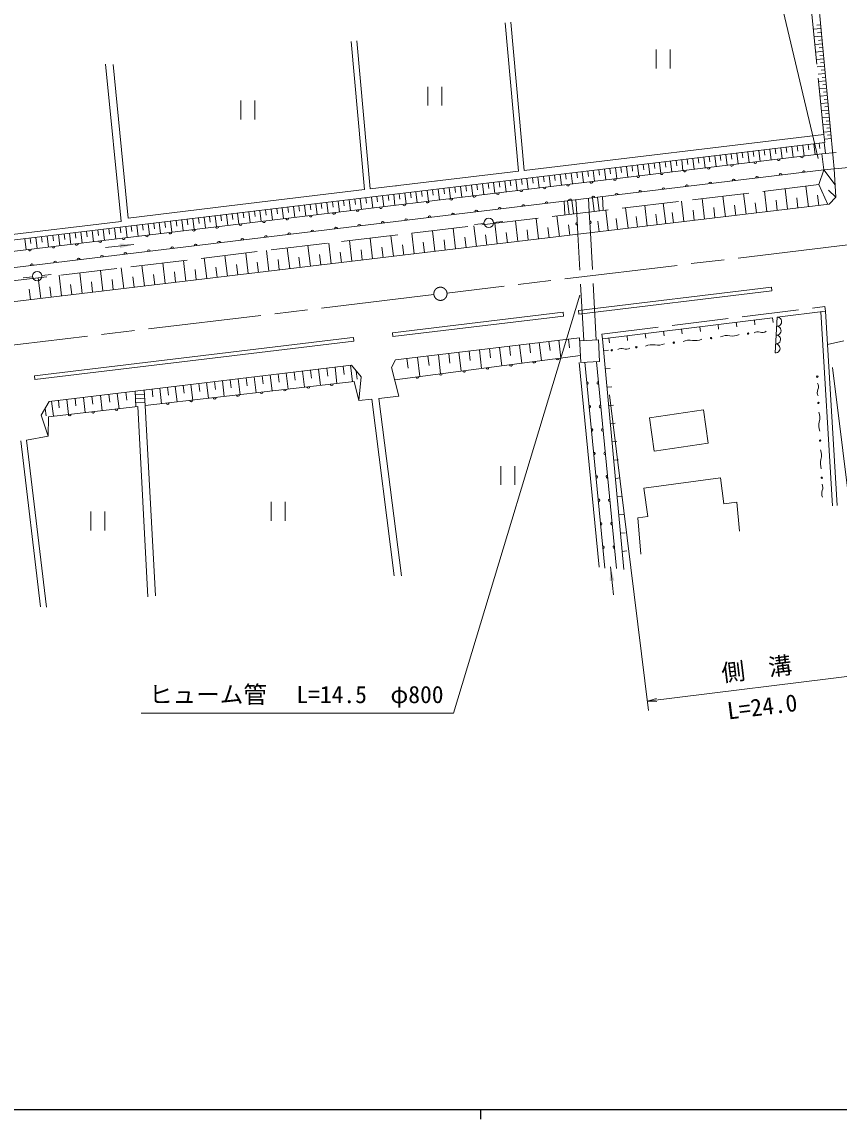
# Model space of a CAD drawing. Units: millimetres, scale not verified. Extents: x 40000 to 680000, y 20000 to 380000.
# Drawn here: x 119352 to 206036, y 204000 to 320472 of the extents above; entities that cross this region are included whole.
import ezdxf
from ezdxf.enums import TextEntityAlignment as Align

# ---------------------------------------------------------------- set-up
doc = ezdxf.new("R2010")
doc.units = ezdxf.units.MM
doc.header["$LTSCALE"] = 1000
doc.linetypes.add('CHAIN', pattern=[18.5, 12, -1.5, 3.5, -1.5])
doc.linetypes.add('DASHED', pattern=[7.5, 6, -1.5])
for name, color, linetype, lineweight in [('M-BGD', 7, 'Continuous', 13), ('M-BMK', 2, 'CHAIN', 13), ('M-STR-HTXT', 7, 'Continuous', 13), ('M-TTL-BAND', 7, 'Continuous', 25)]:
    doc.layers.add(name, color=color, linetype=linetype, lineweight=lineweight)
doc.styles.add('ＭＳ ゴシック', font='')
doc.styles.get('ＭＳ ゴシック').set_extended_font_data('MS Gothic')

# ---------------------------------------------------------------- blocks, each defined once
blk = doc.blocks.new('田')
at = {"color": 7, "linetype": 'Continuous', "lineweight": 13}
for p, q in [((-0.75, 2), (-0.75, 0)), ((0.75, 0), (0.75, 2))]:
    blk.add_line(p, q, dxfattribs=at)
blk = doc.blocks.new('filled_arrow')
at = {"color": 0, "linetype": 'Continuous', "lineweight": -2}
blk.add_solid([(7.5, 1.25), (0, 0), (7.5, -1.25)], dxfattribs=at)
blk = doc.blocks.new('open_arrow')
at = {"color": 0, "linetype": 'Continuous', "lineweight": -2}
blk.add_lwpolyline([(7.5, 1.25), (0, 0), (7.5, -1.25)], dxfattribs=at)

msp = doc.modelspace()

# ---------------------------------------------------------------- linework, layer by layer
at = {"layer": 'M-BGD', "linetype": 'DASHED'}
for p, q in [((204435, 308537), (202296, 329968)), ((213195, 307267), (204216, 306459)), ((204418, 304771), (213397, 305579)), ((203904, 303206), (204418, 304771)), ((203896, 303198), (63845, 286480)), ((178949, 286641), (178328, 297930)), ((180286, 286701), (179660, 298089)), ((180886, 287326), (204538, 290255))]:
    msp.add_line(p, q, dxfattribs=at)
at = {"layer": 'M-BGD'}
for p, q in [((205532, 304871), (203160, 329813)), ((172039, 304640), (170626, 320371)), ((172645, 304713), (171233, 320444)), ((204116, 319763), (203331, 319689)), ((204077, 320169), (203683, 320132)), ((204154, 319360), (203763, 319322)), ((155692, 302673), (154279, 318405)), ((156286, 302745), (154873, 318476)), ((204192, 318956), (203412, 318882)), ((204269, 318153), (203492, 318079)), ((204231, 318555), (203841, 318518)), ((204345, 317355), (203573, 317281)), ((204307, 317754), (203920, 317717)), ((204382, 316958), (203998, 316921)), ((129861, 299293), (128224, 316002)), ((130620, 299657), (129012, 315946)), ((204420, 316561), (203653, 316488)), ((204495, 315771), (203732, 315699)), ((204458, 316166), (204075, 316129)), ((204570, 314986), (203811, 314914)), ((204533, 315378), (204152, 315342)), ((204607, 314595), (204229, 314559)), ((204644, 314205), (203890, 314133)), ((204718, 313428), (203968, 313356)), ((204681, 313816), (204305, 313780)), ((204792, 312655), (204045, 312584)), ((204755, 313041), (204381, 313006)), ((204828, 312271), (204456, 312235)), ((204865, 311887), (204123, 311816)), ((204937, 311123), (204199, 311052)), ((204901, 311505), (204531, 311469)), ((205010, 310363), (204276, 310293)), ((204973, 310742), (204606, 310707)), ((205046, 309984), (204680, 309950)), ((205081, 309607), (204352, 309537)), ((205153, 308855), (204427, 308786)), ((205117, 309231), (204753, 309196)), ((204540, 307672), (98113, 294869)), ((204435, 308537), (172645, 304713)), ((203360, 307530), (203499, 306372)), ((203943, 307600), (204013, 307022)), ((204540, 307672), (204435, 308537)), ((204464, 307663), (204603, 306505)), ((205224, 308107), (204503, 308039)), ((205188, 308481), (204827, 308447)), ((204216, 306459), (63483, 289483)), ((193436, 306337), (193506, 305756)), ((194021, 306407), (194161, 305246)), ((194605, 306477), (194675, 305897)), ((195190, 306547), (195329, 305387)), ((195774, 306618), (195844, 306037)), ((196358, 306688), (196497, 305528)), ((196942, 306758), (197012, 306178)), ((197526, 306828), (197665, 305669)), ((198110, 306899), (198179, 306319)), ((198693, 306969), (198833, 305809)), ((199277, 307039), (199347, 306459)), ((199861, 307109), (200000, 305950)), ((200444, 307180), (200514, 306600)), ((201028, 307250), (201167, 306091)), ((201611, 307320), (201680, 306741)), ((202194, 307390), (202333, 306232)), ((202777, 307460), (202847, 306881)), ((204418, 304771), (204216, 306459)), ((184072, 305210), (184142, 304628)), ((184658, 305280), (184798, 304116)), ((185244, 305351), (185314, 304769)), ((185830, 305421), (185970, 304258)), ((186415, 305492), (186485, 304910)), ((187001, 305562), (187141, 304399)), ((187586, 305633), (187656, 305051)), ((188172, 305703), (188312, 304540)), ((188757, 305774), (188827, 305192)), ((189342, 305844), (189482, 304681)), ((189927, 305914), (189997, 305333)), ((190513, 305985), (190652, 304823)), ((191097, 306055), (191167, 305474)), ((191682, 306126), (191822, 304964)), ((192267, 306196), (192337, 305615)), ((192852, 306266), (192992, 305105)), ((204418, 304771), (63686, 287795)), ((172039, 304640), (156286, 302745)), ((174096, 304010), (174237, 302843)), ((174684, 304081), (174754, 303497)), ((175271, 304151), (175412, 302984)), ((175859, 304222), (175929, 303638)), ((176446, 304293), (176586, 303126)), ((177033, 304363), (177103, 303780)), ((177620, 304434), (177760, 303268)), ((178207, 304504), (178277, 303921)), ((178794, 304575), (178934, 303409)), ((179381, 304646), (179451, 304063)), ((179968, 304716), (180108, 303551)), ((180554, 304787), (180624, 304204)), ((181141, 304857), (181281, 303692)), ((181727, 304928), (181797, 304345)), ((182314, 304998), (182454, 303834)), ((182900, 305069), (182970, 304487)), ((183486, 305139), (183626, 303975)), ((205616, 303192), (204418, 304771)), ((205682, 301872), (205532, 304871)), ((159079, 303081), (159026, 303074)), ((163318, 303591), (163272, 303585)), ((164683, 302877), (164824, 301707)), ((165272, 302948), (165342, 302363)), ((165861, 303019), (166002, 301849)), ((166450, 303090), (166520, 302505)), ((167038, 303161), (167179, 301991)), ((167627, 303232), (167697, 302647)), ((168216, 303302), (168356, 302133)), ((168804, 303373), (168874, 302789)), ((169393, 303444), (169533, 302275)), ((169981, 303515), (170051, 302930)), ((170569, 303586), (170710, 302417)), ((171157, 303656), (171227, 303072)), ((171745, 303727), (171886, 302559)), ((172333, 303798), (172403, 303214)), ((172921, 303868), (173061, 302701)), ((173509, 303939), (173579, 303355)), ((202781, 300849), (202520, 303034)), ((204864, 301098), (203904, 303206)), ((155692, 302673), (141344, 300947)), ((154655, 301671), (154725, 301084)), ((155245, 301742), (155387, 300569)), ((155836, 301813), (155907, 301227)), ((156426, 301884), (156568, 300711)), ((157017, 301955), (157087, 301369)), ((157607, 302026), (157748, 300854)), ((158197, 302097), (158268, 301511)), ((158787, 302168), (158928, 300996)), ((159377, 302239), (159448, 301653)), ((159967, 302310), (160108, 301138)), ((160557, 302381), (160627, 301795)), ((161147, 302452), (161288, 301281)), ((161736, 302523), (161807, 301937)), ((162326, 302594), (162467, 301423)), ((162915, 302665), (162986, 302079)), ((163504, 302736), (163645, 301565)), ((164094, 302807), (164164, 302221)), ((179539, 300290), (179458, 301760)), ((180068, 300346), (179891, 301812)), ((180597, 300409), (180420, 301876)), ((181029, 300468), (180948, 301940)), ((191776, 299535), (191515, 301720)), ((193977, 299798), (193716, 301983)), ((196178, 300061), (195917, 302245)), ((198379, 300324), (198118, 302508)), ((200580, 300586), (200319, 302771)), ((201680, 300718), (201550, 301810)), ((203881, 300980), (203751, 302073)), ((205682, 301872), (204924, 302604)), ((204990, 301113), (205682, 301872)), ((204990, 301113), (64107, 284296)), ((141344, 300947), (130620, 299657)), ((145192, 300533), (145263, 299944)), ((145784, 300604), (145926, 299428)), ((146376, 300675), (146447, 300087)), ((146968, 300746), (147110, 299570)), ((147560, 300818), (147631, 300230)), ((148152, 300889), (148293, 299713)), ((148743, 300960), (148814, 300372)), ((149335, 301031), (149476, 299856)), ((149926, 301102), (149997, 300515)), ((150518, 301173), (150659, 299999)), ((151109, 301244), (151180, 300657)), ((151700, 301316), (151842, 300141)), ((152291, 301387), (152362, 300800)), ((152882, 301458), (153024, 300284)), ((153473, 301529), (153544, 300942)), ((154064, 301600), (154205, 300426)), ((176945, 299981), (176865, 301447)), ((177398, 300035), (177222, 301490)), ((177850, 300090), (177674, 301545)), ((178207, 300131), (178126, 301599)), ((181549, 298315), (181288, 300499)), ((183657, 298566), (183397, 300751)), ((185682, 298808), (185422, 300992)), ((187648, 299043), (187387, 301227)), ((189575, 299273), (189314, 301457)), ((192876, 299667), (192746, 300759)), ((195077, 299929), (194947, 301022)), ((197278, 300192), (197148, 301284)), ((199479, 300455), (199349, 301547)), ((130620, 299657), (130617, 299657)), ((135705, 299391), (135776, 298802)), ((136299, 299463), (136441, 298283)), ((136892, 299534), (136963, 298945)), ((137486, 299606), (137628, 298427)), ((138079, 299677), (138150, 299088)), ((138672, 299748), (138814, 298570)), ((139266, 299820), (139336, 299231)), ((139859, 299891), (140000, 298713)), ((140452, 299962), (140522, 299373)), ((141045, 300034), (141186, 298856)), ((141637, 300105), (141708, 299516)), ((142230, 300176), (142372, 298999)), ((142823, 300248), (142893, 299659)), ((143415, 300319), (143557, 299142)), ((144007, 300390), (144078, 299802)), ((144600, 300461), (144741, 299285)), ((171966, 297171), (171705, 299355)), ((174167, 297433), (173906, 299618)), ((176368, 297696), (176108, 299881)), ((178328, 297930), (178207, 300131)), ((179660, 298089), (179539, 300290)), ((182519, 298430), (182381, 299588)), ((184640, 298684), (184506, 299809)), ((186724, 298932), (186591, 300049)), ((188474, 299141), (188344, 300234)), ((190675, 299404), (190545, 300496)), ((129861, 299293), (116366, 297669)), ((125599, 298176), (125741, 296993)), ((126194, 298247), (126266, 297656)), ((126790, 298319), (126932, 297136)), ((127385, 298390), (127456, 297799)), ((127980, 298462), (128122, 297280)), ((128574, 298534), (128645, 297943)), ((129169, 298605), (129311, 297423)), ((129764, 298677), (129835, 298086)), ((130358, 298748), (130500, 297567)), ((130953, 298820), (131024, 298229)), ((131547, 298891), (131689, 297710)), ((132141, 298963), (132212, 298372)), ((132736, 299034), (132878, 297854)), ((133330, 299106), (133401, 298515)), ((133924, 299177), (134066, 297997)), ((134518, 299249), (134589, 298659)), ((135112, 299320), (135253, 298140)), ((163162, 296120), (162901, 298304)), ((165363, 296383), (165102, 298567)), ((167564, 296645), (167303, 298830)), ((168373, 299080), (167378, 298976)), ((169367, 299185), (170362, 299289)), ((169765, 296908), (169504, 299092)), ((173067, 297302), (172936, 298394)), ((175268, 297565), (175137, 298657)), ((177469, 297828), (177338, 298920)), ((180590, 298200), (180456, 299328)), ((119642, 297459), (119784, 296274)), ((120238, 297531), (120309, 296938)), ((120834, 297602), (120976, 296418)), ((121430, 297674), (121501, 297082)), ((122026, 297746), (122168, 296562)), ((122622, 297817), (122693, 297226)), ((123217, 297889), (123360, 296706)), ((123813, 297961), (123884, 297369)), ((124408, 298032), (124551, 296849)), ((125004, 298104), (125075, 297513)), ((154358, 295069), (154097, 297253)), ((156559, 295332), (156298, 297516)), ((158760, 295594), (158499, 297779)), ((160961, 295857), (160700, 298042)), ((162062, 295988), (161931, 297081)), ((164263, 296251), (164132, 297343)), ((166464, 296514), (166333, 297606)), ((168665, 296777), (168534, 297869)), ((170866, 297039), (170735, 298132)), ((131216, 296854), (128233, 296534)), ((143353, 293755), (143092, 295940)), ((145554, 294018), (145293, 296202)), ((147755, 294281), (147494, 296465)), ((149956, 294543), (149695, 296728)), ((152157, 294806), (151896, 296991)), ((153257, 294937), (153127, 296030)), ((155458, 295200), (155328, 296292)), ((157659, 295463), (157529, 296555)), ((159861, 295726), (159730, 296818)), ((134549, 292704), (134288, 294889)), ((136750, 292967), (136489, 295151)), ((138951, 293230), (138690, 295414)), ((141152, 293492), (140891, 295677)), ((142252, 293624), (142122, 294716)), ((144453, 293886), (144323, 294979)), ((146654, 294149), (146524, 295241)), ((148855, 294412), (148725, 295504)), ((151056, 294675), (150926, 295767)), ((121465, 293548), (122458, 293670)), ((123543, 291390), (123283, 293575)), ((125744, 291653), (125484, 293838)), ((127946, 291916), (127685, 294100)), ((130147, 292179), (129886, 294363)), ((132348, 292441), (132087, 294626)), ((133448, 292573), (133318, 293665)), ((135649, 292836), (135519, 293928)), ((137850, 293098), (137720, 294191)), ((140051, 293361), (139921, 294453)), ((120473, 293426), (119480, 293304)), ((121342, 291128), (121082, 293312)), ((122443, 291259), (122313, 292351)), ((124644, 291522), (124514, 292614)), ((126845, 291785), (126715, 292877)), ((129046, 292047), (128916, 293140)), ((131247, 292310), (131117, 293402)), ((120242, 290996), (120112, 292089)), ((198866, 292309), (178400, 289848)), ((198914, 291912), (178447, 289451)), ((198866, 292309), (198914, 291912)), ((204599, 289758), (204538, 290255)), ((176752, 289650), (158649, 287473)), ((176799, 289252), (158697, 287076)), ((176752, 289650), (176799, 289252)), ((178400, 289848), (178447, 289451)), ((180947, 286830), (198985, 289063)), ((198985, 289063), (199047, 288567)), ((199471, 289123), (199249, 285338)), ((199471, 289123), (204599, 289758)), ((204102, 289697), (205330, 269089)), ((204599, 289758), (205829, 269119)), ((189336, 287869), (189398, 287372)), ((191266, 288108), (191328, 287611)), ((193196, 288347), (193257, 287850)), ((195126, 288585), (195187, 288089)), ((197056, 288824), (197117, 288328)), ((154119, 286928), (120682, 282907)), ((154565, 286579), (120730, 282510)), ((154517, 286976), (154119, 286928)), ((154517, 286976), (154565, 286579)), ((158649, 287473), (158697, 287076)), ((178508, 286940), (158996, 284594)), ((175265, 286550), (175379, 285602)), ((176300, 286674), (176526, 284789)), ((177324, 286797), (177436, 285861)), ((178508, 286940), (178627, 284324)), ((180520, 286712), (178522, 286621)), ((180625, 284414), (180520, 286712)), ((180886, 287326), (180947, 286830)), ((180947, 286830), (183206, 262330)), ((181617, 286913), (181679, 286417)), ((183547, 287152), (183608, 286656)), ((185477, 287391), (185538, 286895)), ((187407, 287630), (187468, 287134)), ((206542, 286605), (204809, 286242)), ((165715, 285402), (165956, 283400)), ((166798, 285532), (166918, 284537)), ((167880, 285662), (168117, 283684)), ((168950, 285791), (169068, 284807)), ((170020, 285919), (170255, 283965)), ((171079, 286046), (171195, 285075)), ((172136, 286174), (172369, 284243)), ((173184, 286300), (173299, 285340)), ((174230, 286425), (174459, 284518)), ((181064, 285566), (181562, 285612)), ((158996, 284594), (158559, 283785)), ((158897, 282471), (178593, 285061)), ((160196, 284738), (160320, 283706)), ((161314, 284872), (161561, 282822)), ((162421, 285005), (162544, 283986)), ((163527, 285138), (163771, 283112)), ((164622, 285270), (164743, 284263)), ((180596, 262574), (178471, 284316)), ((178627, 284324), (180625, 284414)), ((181197, 262480), (179060, 284343)), ((182436, 262461), (180291, 284399)), ((154305, 284029), (122245, 280174)), ((146536, 283095), (146638, 282243)), ((147389, 283198), (147595, 281488)), ((148247, 283301), (148350, 282444)), ((149105, 283404), (149312, 281686)), ((149967, 283508), (150071, 282647)), ((150829, 283612), (151037, 281884)), ((151696, 283716), (151800, 282850)), ((152563, 283820), (152771, 282084)), ((153433, 283925), (153538, 283054)), ((154215, 284019), (154424, 282278)), ((154305, 284029), (155342, 282784)), ((154823, 283407), (154928, 282536)), ((158559, 283785), (159345, 280729)), ((181242, 283629), (181740, 283675)), ((120682, 282907), (120730, 282510)), ((154610, 282296), (132422, 279743)), ((136449, 281882), (136549, 281056)), ((137277, 281982), (137477, 280324)), ((138109, 282082), (138209, 281251)), ((138941, 282182), (139142, 280516)), ((139777, 282283), (139878, 281447)), ((140614, 282383), (140815, 280708)), ((141454, 282484), (141555, 281645)), ((142295, 282585), (142497, 280902)), ((143139, 282687), (143241, 281843)), ((143984, 282788), (144188, 281096)), ((144833, 282891), (144935, 282042)), ((145682, 282993), (145887, 281292)), ((155081, 280296), (154610, 282296)), ((155342, 282784), (155081, 280296)), ((126772, 280719), (126869, 279910)), ((127668, 280826), (127863, 279203)), ((128569, 280935), (128666, 280120)), ((129470, 281043), (129667, 279408)), ((130378, 281152), (130476, 280331)), ((131356, 281270), (131445, 279609)), ((131375, 280903), (132356, 280956)), ((132333, 281387), (132422, 279743)), ((133155, 281486), (133254, 280668)), ((133975, 281585), (134172, 279944)), ((134798, 281684), (134897, 280861)), ((135622, 281783), (135820, 280134)), ((159326, 280728), (157203, 280512)), ((159345, 280729), (159326, 280728)), ((181421, 281693), (181919, 281739)), ((122245, 280174), (121403, 278710)), ((122172, 278560), (131633, 279630)), ((122503, 280206), (122695, 278614)), ((123217, 280291), (123313, 279496)), ((124100, 280397), (124292, 278800)), ((124988, 280504), (125085, 279702)), ((125877, 280611), (126071, 279001)), ((131399, 280472), (132380, 280524)), ((131422, 280040), (132403, 280093)), ((131633, 279630), (132722, 259432)), ((132422, 279743), (133510, 259544)), ((156462, 280436), (155081, 280296)), ((156462, 280436), (158852, 261656)), ((157203, 280512), (159603, 261656)), ((181599, 279757), (182097, 279803)), ((121403, 278710), (122116, 276495)), ((121824, 279442), (121920, 278647)), ((122116, 276495), (122172, 278560)), ((181778, 277820), (182276, 277866)), ((119849, 276059), (122116, 276495)), ((119849, 276059), (121957, 258343)), ((119225, 275998), (121318, 258381)), ((181956, 275884), (182454, 275930)), ((182135, 273948), (182633, 273994)), ((182313, 272011), (182811, 272057)), ((182492, 270075), (182990, 270121)), ((182670, 268139), (183168, 268185)), ((182849, 266202), (183347, 266248)), ((183027, 264266), (183525, 264312)), ((181787, 262639), (182107, 259656))]:
    msp.add_line(p, q, dxfattribs=at)
msp.add_lwpolyline([(185912, 278441), (191648, 279284), (192169, 275744), (186433, 274901)], close=True, dxfattribs=at)
msp.add_lwpolyline([(184998, 263975), (184698, 267823), (185745, 267955), (185336, 270975), (193452, 272074), (193828, 269301), (195202, 269487), (195473, 266415)], dxfattribs=at)
for centre in [(168870, 299133), (120969, 293487)]:
    msp.add_circle(centre, 500, dxfattribs=at)
for centre, radius, start, end in [((194659, 305306), 150, 186.87795, 6.87795), ((197141, 305605), 150, 186.87795, 6.87795), ((199623, 305905), 150, 186.87795, 6.87795), ((202105, 306204), 150, 186.87795, 6.87795), ((184731, 304108), 150, 186.87795, 6.87795), ((187213, 304408), 150, 186.87795, 6.87795), ((189695, 304707), 150, 186.87795, 6.87795), ((192177, 305007), 150, 186.87795, 6.87795), ((197343, 303917), 150, 6.87795, 186.87795), ((199825, 304217), 150, 6.87795, 186.87795), ((202307, 304516), 150, 6.87795, 186.87795), ((174803, 302911), 150, 186.87795, 6.87795), ((177285, 303210), 150, 186.87795, 6.87795), ((179767, 303510), 150, 186.87795, 6.87795), ((182249, 303809), 150, 186.87795, 6.87795), ((187415, 302720), 150, 6.87795, 186.87795), ((189897, 303019), 150, 6.87795, 186.87795), ((192379, 303319), 150, 6.87795, 186.87795), ((194861, 303618), 150, 6.87795, 186.87795), ((164875, 301713), 150, 186.87795, 6.87795), ((167357, 302013), 150, 186.87795, 6.87795), ((169839, 302312), 150, 186.87795, 6.87795), ((172321, 302611), 150, 186.87795, 6.87795), ((177487, 301522), 150, 6.87795, 186.87795), ((179969, 301822), 150, 6.87795, 186.87795), ((182451, 302121), 150, 6.87795, 186.87795), ((184933, 302420), 150, 6.87795, 186.87795), ((154947, 300516), 150, 186.87795, 6.87795), ((157429, 300815), 150, 186.87795, 6.87795), ((159911, 301115), 150, 186.87795, 6.87795), ((162393, 301414), 150, 186.87795, 6.87795), ((170041, 300624), 150, 6.87795, 186.87795), ((172523, 300924), 150, 6.87795, 186.87795), ((175005, 301223), 150, 6.87795, 186.87795), ((145019, 299318), 150, 186.87795, 6.87795), ((147501, 299618), 150, 186.87795, 6.87795), ((149983, 299917), 150, 186.87795, 6.87795), ((152465, 300216), 150, 186.87795, 6.87795), ((160113, 299427), 150, 6.87795, 186.87795), ((162595, 299726), 150, 6.87795, 186.87795), ((165077, 300025), 150, 6.87795, 186.87795), ((167559, 300325), 150, 6.87795, 186.87795), ((179600, 299190), 150, 273.14711, 93.14711), ((137573, 298420), 150, 186.87795, 6.87795), ((140055, 298719), 150, 186.87795, 6.87795), ((142537, 299019), 150, 186.87795, 6.87795), ((150185, 298229), 150, 6.87795, 186.87795), ((152667, 298528), 150, 6.87795, 186.87795), ((155149, 298828), 150, 6.87795, 186.87795), ((157631, 299127), 150, 6.87795, 186.87795), ((178268, 299031), 150, 93.14711, 273.14711), ((127645, 297222), 150, 186.87795, 6.87795), ((130127, 297522), 150, 186.87795, 6.87795), ((132609, 297821), 150, 186.87795, 6.87795), ((135091, 298121), 150, 186.87795, 6.87795), ((140257, 297031), 150, 6.87795, 186.87795), ((142739, 297331), 150, 6.87795, 186.87795), ((145221, 297630), 150, 6.87795, 186.87795), ((147703, 297930), 150, 6.87795, 186.87795), ((120199, 296324), 150, 186.87795, 6.87795), ((122681, 296624), 150, 186.87795, 6.87795), ((125163, 296923), 150, 186.87795, 6.87795), ((130329, 295834), 150, 6.87795, 186.87795), ((132811, 296133), 150, 6.87795, 186.87795), ((135293, 296433), 150, 6.87795, 186.87795), ((137775, 296732), 150, 6.87795, 186.87795), ((120401, 294636), 150, 6.87795, 186.87795), ((122883, 294936), 150, 6.87795, 186.87795), ((125365, 295235), 150, 6.87795, 186.87795), ((127847, 295535), 150, 6.87795, 186.87795), ((199469, 288649), 475, 263.59704, 89.70681), ((199413, 287702), 475, 263.59704, 89.70681), ((190185, 284990), 1704, 79.94739, 114.07046), ((190780, 288346), 1704, 259.94739, 294.07046), ((192467, 286912), 75, 360, 180), ((192467, 286912), 75, 180, 360), ((194155, 285478), 1704, 79.94739, 114.07046), ((194750, 288834), 1704, 259.94739, 294.07046), ((196384, 287393), 75, 360, 180), ((196384, 287393), 75, 180, 360), ((197421, 286865), 726, 70.73456, 123.28329), ((197900, 288236), 726, 250.73456, 303.28329), ((199358, 286756), 475, 263.59704, 89.70681), ((181922, 285615), 75, 360, 180), ((181922, 285615), 75, 180, 360), ((182959, 285087), 726, 70.73456, 123.28329), ((183438, 286458), 726, 250.73456, 303.28329), ((184527, 285936), 75, 360, 180), ((184527, 285936), 75, 180, 360), ((186215, 284502), 1704, 79.94739, 114.07046), ((186810, 287858), 1704, 259.94739, 294.07046), ((188497, 286424), 75, 360, 180), ((188497, 286424), 75, 180, 360), ((199302, 285809), 475, 263.59704, 89.70681), ((173702, 284418), 150, 187.49017, 7.49017), ((176181, 284744), 150, 187.49017, 7.49017), ((163788, 283115), 150, 187.49017, 7.49017), ((166266, 283440), 150, 187.49017, 7.49017), ((168745, 283766), 150, 187.49017, 7.49017), ((171224, 284092), 150, 187.49017, 7.49017), ((152208, 282019), 150, 186.56355, 6.56355), ((161309, 282789), 150, 187.49017, 7.49017), ((179277, 282120), 150, 275.58407, 95.58407), ((180512, 282139), 150, 95.58407, 275.58407), ((203733, 282814), 75, 360, 180), ((203733, 282814), 75, 180, 360), ((203035, 281756), 818, 337.75597, 27.20966), ((142274, 280876), 150, 186.56355, 6.56355), ((144757, 281162), 150, 186.56355, 6.56355), ((147241, 281448), 150, 186.56355, 6.56355), ((149725, 281733), 150, 186.56355, 6.56355), ((204550, 281137), 818, 157.75597, 207.20966), ((134823, 280019), 150, 186.56355, 6.56355), ((137307, 280305), 150, 186.56355, 6.56355), ((139790, 280590), 150, 186.56355, 6.56355), ((179520, 279632), 150, 275.58407, 95.58407), ((180755, 279650), 150, 95.58407, 275.58407), ((203854, 280032), 75, 360, 180), ((203854, 280032), 75, 180, 360), ((124419, 278814), 150, 186.45246, 6.45246), ((126903, 279095), 150, 186.45246, 6.45246), ((129387, 279376), 150, 186.45246, 6.45246), ((202291, 278462), 1704, 345.42128, 19.54435), ((179763, 277144), 150, 275.58407, 95.58407), ((180999, 277162), 150, 95.58407, 275.58407), ((205590, 277605), 1704, 165.42128, 199.54435), ((204027, 276035), 75, 360, 180), ((204027, 276035), 75, 180, 360), ((202464, 274466), 1704, 345.42128, 19.54435), ((180007, 274656), 150, 275.58407, 95.58407), ((181242, 274674), 150, 95.58407, 275.58407), ((205763, 273608), 1704, 165.42128, 199.54435), ((180250, 272167), 150, 275.58407, 95.58407), ((181485, 272186), 150, 95.58407, 275.58407), ((204198, 272086), 75, 360, 180), ((204198, 272086), 75, 180, 360), ((203501, 271029), 818, 337.75597, 27.20966), ((205015, 270409), 818, 157.75597, 207.20966), ((180493, 269679), 150, 275.58407, 95.58407), ((181729, 269698), 150, 95.58407, 275.58407), ((180737, 267191), 150, 275.58407, 95.58407), ((181972, 267210), 150, 95.58407, 275.58407), ((180980, 264703), 150, 275.58407, 95.58407), ((182215, 264722), 150, 95.58407, 275.58407)]:
    msp.add_arc(centre, radius, start, end, dxfattribs=at)
at = {"layer": 'M-BMK'}
for p, q in [((262345, 303467), (164444, 291695)), ((163054, 291528), (65355, 279780))]:
    msp.add_line(p, q, dxfattribs=at)
msp.add_circle((163749, 291611), 700, dxfattribs=at)
at = {"layer": 'M-STR-HTXT'}
for p, q in [((203838, 305978), (195483, 341263)), ((205337, 283804), (209483, 250312)), ((181684, 280875), (185831, 247384)), ((209360, 251304), (185708, 248376))]:
    msp.add_line(p, q, dxfattribs=at)
msp.add_lwpolyline([(178541, 291458), (165148, 247107), (131982, 247107)], dxfattribs=at)
at = {"layer": 'M-TTL-BAND'}
for p, q in [((40000, 205000), (579000, 205000)), ((168000, 205000), (168000, 204000))]:
    msp.add_line(p, q, dxfattribs=at)

# ---------------------------------------------------------------- block references
at = {"layer": 'M-BGD', "xscale": 1000, "yscale": 1000}
for p in [(187385, 315531), (163161, 311591), (143314, 310132), (170895, 271315), (146525, 267521), (127408, 266499)]:
    msp.add_blockref('田', p, dxfattribs=at)
at = {"layer": 'M-BGD', "xscale": 200, "yscale": 200}
for p, rotation in [((131216, 296854), 186.1), ((181787, 262639), 276.1)]:
    msp.add_blockref('filled_arrow', p, dxfattribs=dict(at, rotation=rotation))
at = {"layer": 'M-STR-HTXT', "rotation": 253.2}
msp.add_blockref('open_arrow', (178541, 291458), dxfattribs=at)
at = {"layer": 'M-STR-HTXT', "xscale": 133, "yscale": 133, "rotation": 7.1}
msp.add_blockref('open_arrow', (185708, 248376), dxfattribs=at)

# ---------------------------------------------------------------- texts
at = {"layer": 'M-STR-HTXT', "style": 'ＭＳ ゴシック'}
for s, p in [('側\u3000溝', (197473, 250336)), ('L=24.0', (198063, 246328))]:
    msp.add_text(s, height=1833, rotation=7.058, dxfattribs=at).set_placement(p, align=Align.BOTTOM_CENTER)
msp.add_text('ヒューム管', height=1833, dxfattribs=at).set_placement((145338, 247607), align=Align.BOTTOM_RIGHT)
msp.add_text('L=14.5  φ800', height=1833, dxfattribs=at).set_placement((156273, 247607), align=Align.BOTTOM_CENTER)

doc.saveas('drawing.dxf')
